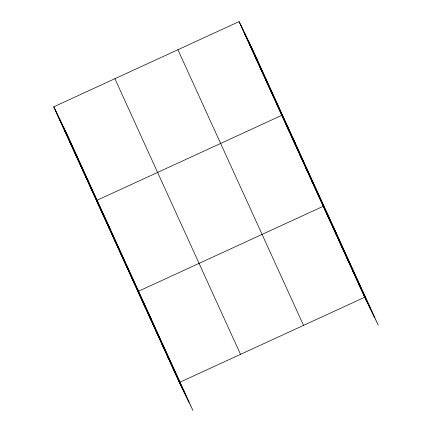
<?xml version="1.0" encoding="UTF-8"?>
<svg xmlns="http://www.w3.org/2000/svg" width="432" height="432" viewBox="0 0 432 432"><rect width="100%" height="100%" fill="white"/><g stroke="black" fill="none" stroke-linecap="round" stroke-linejoin="round"><path stroke-width="0.65" d="M53.73 106.823L67.289 134.752L192.915 410.4L179.356 382.471L53.73 106.823L239.085 21.6L252.644 49.529L378.27 325.177L364.711 297.248L239.085 21.6M138.51 291.227L323.249 206.285L336.814 234.214M179.966 382.19L364.711 297.248M244.42 33.313L245.932 36.428M249.761 45.031L251.273 48.141M255.101 56.743L256.613 59.859M260.437 68.461L261.949 71.572M265.777 80.174L267.289 83.29M271.118 91.892L272.63 95.002M276.458 103.604L277.97 106.72M295.358 143.251L281.794 115.322L96.444 200.54L110.003 228.474M287.717 128.315L289.229 131.431M293.641 141.313L295.153 144.423M299.565 154.305L301.077 157.421M305.483 167.297L306.995 170.413M311.407 180.295L312.919 183.406M317.331 193.288L318.843 196.403M329.173 219.278L330.685 222.394M335.097 232.276L336.609 235.386M341.021 245.268L342.533 248.384M346.939 258.266L348.451 261.376M352.863 271.258L354.375 274.374M358.787 284.251L360.299 287.366M59.071 118.535L60.583 121.651M64.406 130.253L65.918 133.364M69.746 141.966L71.258 145.082M75.087 153.684L76.599 156.794M80.428 165.397L81.94 168.512M85.763 177.115L87.275 180.225M91.103 188.827L92.615 191.943M102.362 213.538L103.874 216.648M108.286 226.53L109.798 229.646M114.21 239.528L115.722 242.638M120.134 252.52L121.646 255.636M126.052 265.518L127.564 268.628M131.976 278.51L133.488 281.626M137.9 291.508L151.459 319.437M143.824 304.501L145.33 307.616M149.742 317.498L151.254 320.609M155.666 330.491L157.178 333.607M161.59 343.483L163.102 346.599M167.508 356.481L169.02 359.591M173.432 369.473L174.944 372.589M248.67 41.342L374.296 316.991M244.571 32.902L370.197 308.551M240.597 24.716L366.223 300.364M177.914 49.723L303.539 325.372M114.896 78.7L240.521 354.348M63.315 126.565L188.941 402.208M59.216 118.125L184.842 393.773M55.242 109.933L180.868 385.582"/></g></svg>
